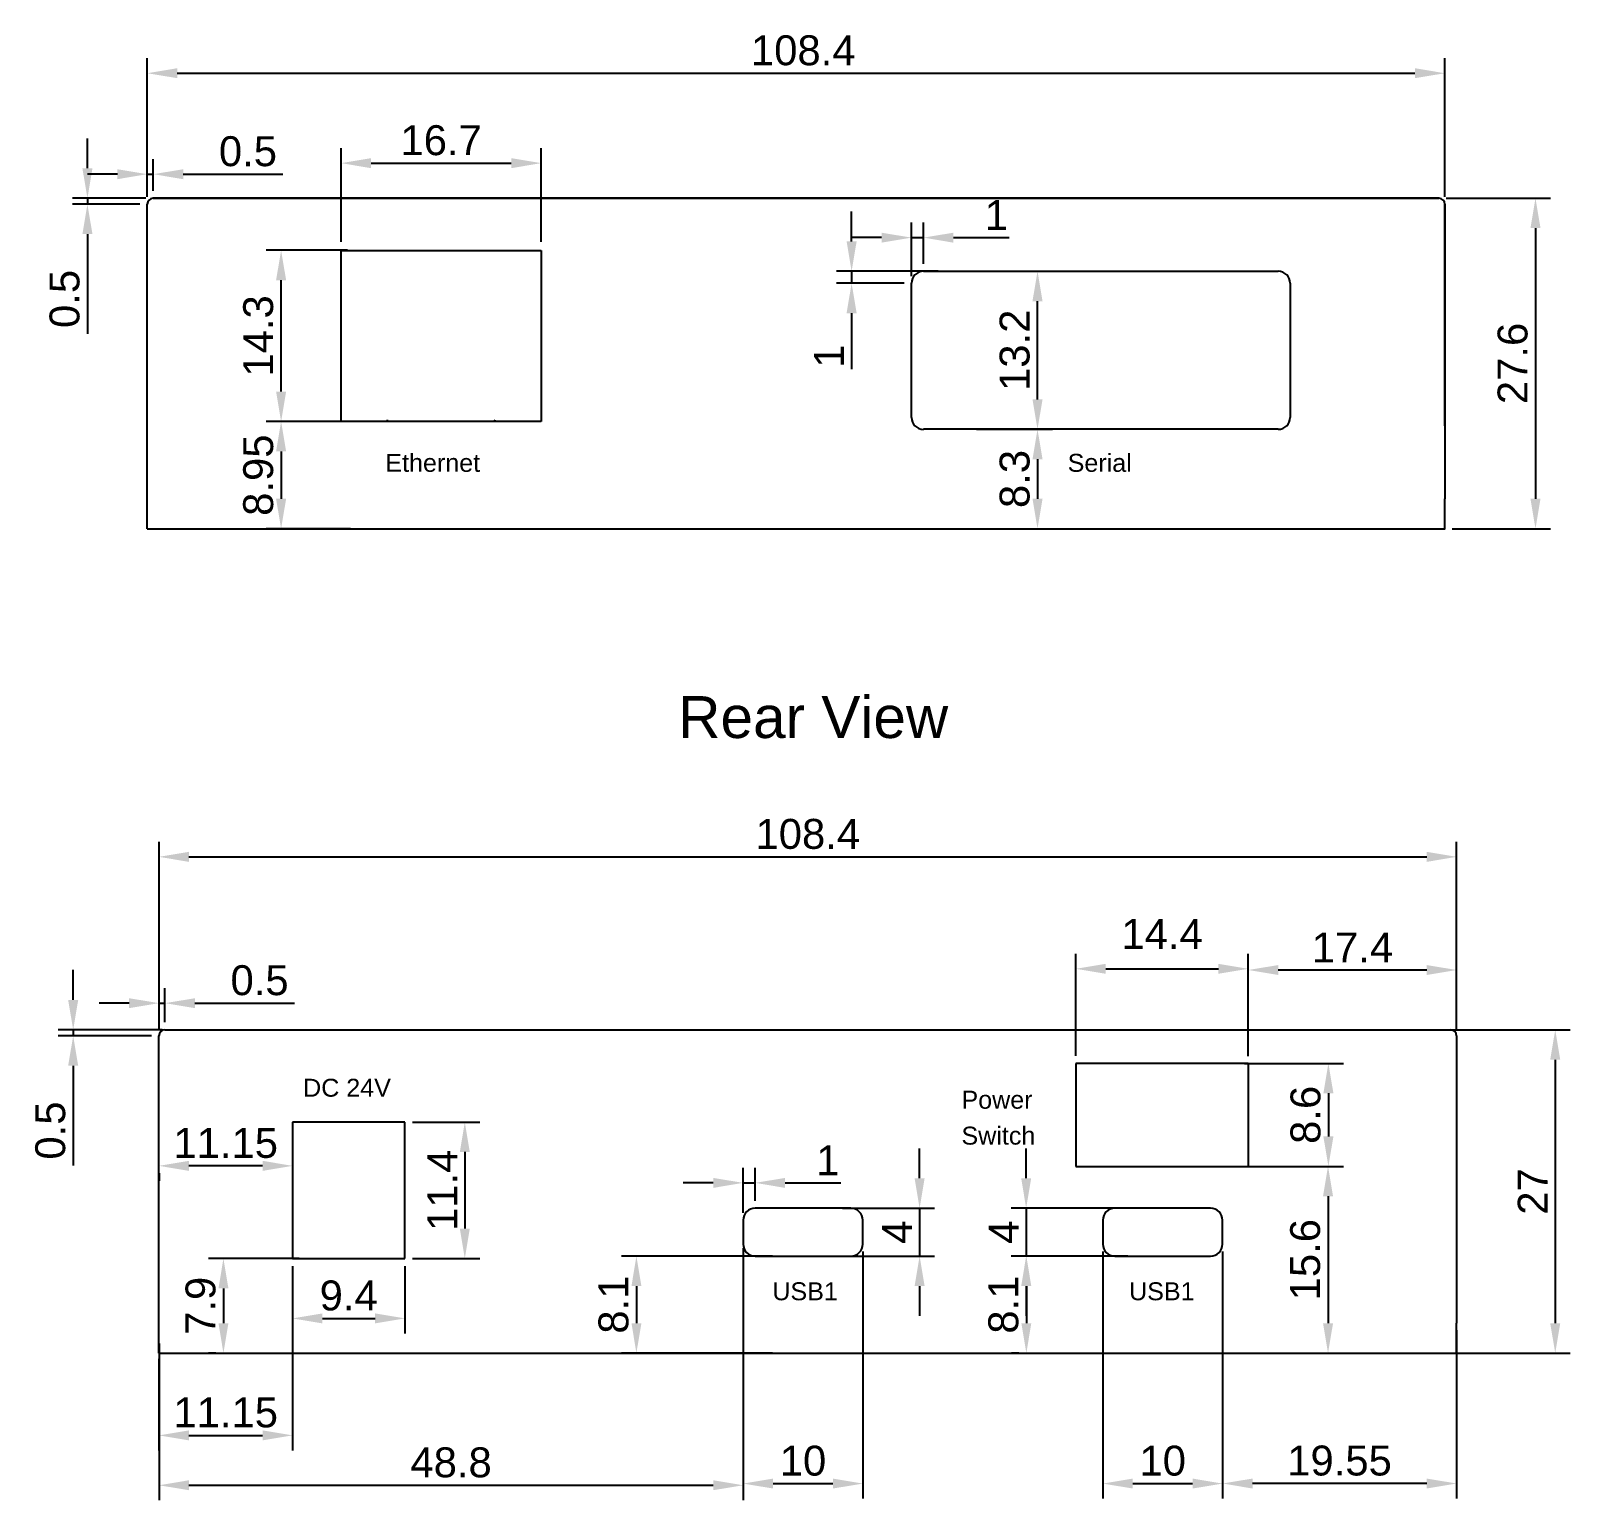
# Model space of a CAD drawing. Header units: millimetres. Extents: x 15 to 627, y 19 to 461.
# Drawn here: x 360.9 to 489.5, y 29.1 to 151.8 of the extents above; entities that cross this region are included whole.
import ezdxf

# ---------------------------------------------------------------- set-up
doc = ezdxf.new("R2010")
doc.units = ezdxf.units.MM
doc.header["$MEASUREMENT"] = 0
doc.layers.get('0').update_dxf_attribs({"linetype": 'CONTINUOUS'})
doc.layers.get('DEFPOINTS').update_dxf_attribs({"linetype": 'CONTINUOUS'})
for name, color, linetype in [('Comment', 1, 'CONTINUOUS'), ('DIMENSION', 3, 'CONTINUOUS'), ('Title', 5, 'CONTINUOUS'), ('VIEW003', 7, 'CONTINUOUS'), ('VIEW005', 7, 'CONTINUOUS')]:
    doc.layers.add(name, color=color, linetype=linetype)
doc.styles.get("Standard").update_dxf_attribs({"font": 'arial.ttf'})
doc.dimstyles.get("Standard").update_dxf_attribs({"dimscale": 0, "dimtxt": 2.5, "dimasz": 2.5, "dimexe": 1.25, "dimexo": 0.625, "dimtad": 1, "dimdsep": 46, "dimtxsty": 'Standard', "dimcen": 2.5, "dimadec": 0, "dimazin": 0, "dimtfac": 1, "dimtmove": 0, "dimatfit": 3, "dimfxl": 1, "dimarcsym": 0})

# ---------------------------------------------------------------- blocks, each defined once
blk = doc.blocks.new('*D189')
at = {"layer": 'DEFPOINTS', "color": 0, "transparency": 16777216}
for p in [(382.766132, 49.288282), (392.166132, 49.288282), (392.166132, 44.288282)]:
    blk.add_point(p, dxfattribs=at)
at = {"layer": 'DIMENSION', "color": 0, "transparency": 16777216}
for p, q in [((382.766132, 48.663282), (382.766132, 43.038282)), ((392.166132, 48.663282), (392.166132, 43.038282)), ((385.266132, 44.288282), (389.666132, 44.288282))]:
    blk.add_line(p, q, dxfattribs=at)
for points in [[(385.266132, 44.704949), (385.266132, 43.871615), (382.766132, 44.288282)], [(389.666132, 43.871615), (389.666132, 44.704949), (392.166132, 44.288282)]]:
    blk.add_solid(points, dxfattribs=at)
at = {"layer": 'DIMENSION', "color": 0, "linetype": 'ByBlock', "transparency": 16777216, "insert": (387.466132, 46.189532), "char_height": 2.5, "attachment_point": 5}
blk.add_mtext('9.4', dxfattribs=at)
blk = doc.blocks.new('*D190')
at = {"layer": 'DEFPOINTS', "color": 0, "transparency": 16777216}
for p in [(462.615832, 73.488282), (448.215832, 65.588282), (462.615832, 65.588282)]:
    blk.add_point(p, dxfattribs=at)
at = {"layer": 'DIMENSION', "color": 0, "transparency": 16777216}
for p, q in [((448.215832, 66.213282), (448.215832, 74.738282)), ((462.615832, 66.213282), (462.615832, 74.738282)), ((450.715832, 73.488282), (460.115832, 73.488282))]:
    blk.add_line(p, q, dxfattribs=at)
for points in [[(450.715832, 73.904949), (450.715832, 73.071615), (448.215832, 73.488282)], [(460.115832, 73.071615), (460.115832, 73.904949), (462.615832, 73.488282)]]:
    blk.add_solid(points, dxfattribs=at)
at = {"layer": 'DIMENSION', "color": 0, "linetype": 'ByBlock', "transparency": 16777216, "insert": (455.415832, 76.403137), "char_height": 2.5, "attachment_point": 5}
blk.add_mtext('14.4', dxfattribs=at)
blk = doc.blocks.new('*D203')
at = {"layer": 'DEFPOINTS', "color": 0, "transparency": 16777216}
for p in [(392.166132, 60.688282), (392.166132, 49.288282), (397.166132, 49.288282)]:
    blk.add_point(p, dxfattribs=at)
at = {"layer": 'DIMENSION', "color": 0, "transparency": 16777216}
for p, q in [((392.791132, 60.688282), (398.416132, 60.688282)), ((397.166132, 58.188282), (397.166132, 51.788282)), ((392.791132, 49.288282), (398.416132, 49.288282))]:
    blk.add_line(p, q, dxfattribs=at)
for points in [[(397.582798, 58.188282), (396.749465, 58.188282), (397.166132, 60.688282)], [(396.749465, 51.788282), (397.582798, 51.788282), (397.166132, 49.288282)]]:
    blk.add_solid(points, dxfattribs=at)
at = {"layer": 'DIMENSION', "color": 0, "linetype": 'ByBlock', "transparency": 16777216, "insert": (395.286132, 54.988282), "char_height": 2.5, "attachment_point": 5, "rotation": 90}
blk.add_mtext('11.4', dxfattribs=at)
blk = doc.blocks.new('*D223')
at = {"layer": 'DEFPOINTS', "color": 0, "transparency": 16777216}
for p in [(382.766132, 49.288282), (371.616132, 41.528582), (382.766132, 34.518728)]:
    blk.add_point(p, dxfattribs=at)
at = {"layer": 'DIMENSION', "color": 0, "transparency": 16777216}
for p, q in [((382.766132, 48.663282), (382.766132, 33.268728)), ((371.616132, 40.903582), (371.616132, 33.268728)), ((374.116132, 34.518728), (380.266132, 34.518728))]:
    blk.add_line(p, q, dxfattribs=at)
for points in [[(374.116132, 34.935395), (374.116132, 34.102061), (371.616132, 34.518728)], [(380.266132, 34.102061), (380.266132, 34.935395), (382.766132, 34.518728)]]:
    blk.add_solid(points, dxfattribs=at)
at = {"layer": 'DIMENSION', "color": 0, "linetype": 'ByBlock', "transparency": 16777216, "insert": (377.191132, 36.419978), "char_height": 2.5, "attachment_point": 5}
blk.add_mtext('11.15', dxfattribs=at)
blk = doc.blocks.new('*D287')
at = {"layer": 'DEFPOINTS', "color": 0}
for p in [(478.26, 68.39), (476.32, 41.39), (488.26, 41.39)]:
    blk.add_point(p, dxfattribs=at)
at = {"layer": 'DIMENSION', "color": 0, "lineweight": -2}
for p, q in [((478.89, 68.39), (489.51, 68.39)), ((488.26, 65.89), (488.26, 43.89)), ((476.94, 41.39), (489.51, 41.39))]:
    blk.add_line(p, q, dxfattribs=at)
at = {"layer": 'DIMENSION', "color": 0}
for points in [[(488.68, 65.89), (487.84, 65.89), (488.26, 68.39)], [(487.84, 43.89), (488.68, 43.89), (488.26, 41.39)]]:
    blk.add_solid(points, dxfattribs=at)
at = {"layer": 'DIMENSION', "color": 0, "linetype": 'ByBlock', "insert": (486.38, 54.89), "char_height": 2.5, "attachment_point": 5, "rotation": 90}
blk.add_mtext('27', dxfattribs=at)
blk = doc.blocks.new('*D289')
at = {"layer": 'DEFPOINTS', "color": 0}
for p in [(382.77, 60.69), (371.62, 57.03), (371.62, 57.03)]:
    blk.add_point(p, dxfattribs=at)
at = {"layer": 'DIMENSION', "color": 0, "lineweight": -2}
for p, q in [((382.77, 60.06), (382.77, 55.78)), ((380.27, 57.03), (374.12, 57.03)), ((371.62, 56.41), (371.62, 55.78))]:
    blk.add_line(p, q, dxfattribs=at)
at = {"layer": 'DIMENSION', "color": 0}
for points in [[(374.12, 57.45), (374.12, 56.61), (371.62, 57.03)], [(380.27, 56.61), (380.27, 57.45), (382.77, 57.03)]]:
    blk.add_solid(points, dxfattribs=at)
at = {"layer": 'DIMENSION', "color": 0, "linetype": 'ByBlock', "insert": (377.19, 58.93), "char_height": 2.5, "attachment_point": 5}
blk.add_mtext('11.15', dxfattribs=at)
blk = doc.blocks.new('*D290')
at = {"layer": 'DEFPOINTS', "color": 0}
for p in [(480.02, 82.84), (371.62, 67.84), (480.02, 67.84)]:
    blk.add_point(p, dxfattribs=at)
at = {"layer": 'DIMENSION', "color": 0, "lineweight": -2}
for p, q in [((371.62, 68.47), (371.62, 84.09)), ((480.02, 68.47), (480.02, 84.09)), ((374.12, 82.84), (477.52, 82.84))]:
    blk.add_line(p, q, dxfattribs=at)
at = {"layer": 'DIMENSION', "color": 0}
for points in [[(374.12, 83.26), (374.12, 82.42), (371.62, 82.84)], [(477.52, 82.42), (477.52, 83.26), (480.02, 82.84)]]:
    blk.add_solid(points, dxfattribs=at)
at = {"layer": 'DIMENSION', "color": 0, "linetype": 'ByBlock', "insert": (425.82, 84.74), "char_height": 2.5, "attachment_point": 5}
blk.add_mtext('108.4', dxfattribs=at)
blk = doc.blocks.new('*D291')
at = {"layer": 'DEFPOINTS', "color": 0}
for p in [(480.02, 73.39), (480.02, 67.84), (462.62, 65.57)]:
    blk.add_point(p, dxfattribs=at)
at = {"layer": 'DIMENSION', "color": 0, "lineweight": -2}
for p, q in [((462.62, 66.19), (462.62, 74.64)), ((480.02, 68.47), (480.02, 74.64)), ((465.12, 73.39), (477.52, 73.39))]:
    blk.add_line(p, q, dxfattribs=at)
at = {"layer": 'DIMENSION', "color": 0}
for points in [[(465.12, 73.8), (465.12, 72.97), (462.62, 73.39)], [(477.52, 72.97), (477.52, 73.8), (480.02, 73.39)]]:
    blk.add_solid(points, dxfattribs=at)
at = {"layer": 'DIMENSION', "color": 0, "linetype": 'ByBlock', "insert": (471.32, 75.27), "char_height": 2.5, "attachment_point": 5}
blk.add_mtext('17.4', dxfattribs=at)
blk = doc.blocks.new('*D294')
at = {"layer": 'DEFPOINTS', "color": 0}
for p in [(372.12, 70.62), (372.12, 68.39), (371.62, 67.84)]:
    blk.add_point(p, dxfattribs=at)
at = {"layer": 'DIMENSION', "color": 0, "lineweight": -2}
for p, q in [((371.62, 68.47), (371.62, 71.87)), ((372.12, 69.02), (372.12, 71.87)), ((369.12, 70.62), (366.62, 70.62)), ((371.62, 70.62), (372.12, 70.62)), ((374.62, 70.62), (382.93, 70.62))]:
    blk.add_line(p, q, dxfattribs=at)
at = {"layer": 'DIMENSION', "color": 0}
for points in [[(369.12, 70.2), (369.12, 71.03), (371.62, 70.62)], [(374.62, 71.03), (374.62, 70.2), (372.12, 70.62)]]:
    blk.add_solid(points, dxfattribs=at)
at = {"layer": 'DIMENSION', "color": 0, "linetype": 'ByBlock', "insert": (380.02, 72.52), "char_height": 2.5, "attachment_point": 5}
blk.add_mtext('0.5', dxfattribs=at)
blk = doc.blocks.new('*D295')
at = {"layer": 'DEFPOINTS', "color": 0}
for p in [(372.51, 68.39), (364.45, 67.89), (371.61, 67.89)]:
    blk.add_point(p, dxfattribs=at)
at = {"layer": 'DIMENSION', "color": 0, "lineweight": -2}
for p, q in [((364.45, 70.89), (364.45, 73.39)), ((371.89, 68.39), (363.2, 68.39)), ((364.45, 68.39), (364.45, 67.89)), ((370.99, 67.89), (363.2, 67.89)), ((364.45, 65.39), (364.45, 57.07))]:
    blk.add_line(p, q, dxfattribs=at)
at = {"layer": 'DIMENSION', "color": 0}
for points in [[(364.03, 70.89), (364.87, 70.89), (364.45, 68.39)], [(364.87, 65.39), (364.03, 65.39), (364.45, 67.89)]]:
    blk.add_solid(points, dxfattribs=at)
at = {"layer": 'DIMENSION', "color": 0, "linetype": 'ByBlock', "insert": (362.55, 59.98), "char_height": 2.5, "attachment_point": 5, "rotation": 90}
blk.add_mtext('0.5', dxfattribs=at)
blk = doc.blocks.new('*D315')
at = {"layer": 'DEFPOINTS', "color": 0}
for p in [(420.42, 50.78), (371.62, 42.8), (420.42, 30.35)]:
    blk.add_point(p, dxfattribs=at)
at = {"layer": 'DIMENSION', "color": 0, "lineweight": -2}
for p, q in [((420.42, 50.16), (420.42, 29.1)), ((371.62, 42.18), (371.62, 29.1)), ((374.12, 30.35), (417.92, 30.35))]:
    blk.add_line(p, q, dxfattribs=at)
at = {"layer": 'DIMENSION', "color": 0}
for points in [[(374.12, 30.77), (374.12, 29.94), (371.62, 30.35)], [(417.92, 29.94), (417.92, 30.77), (420.42, 30.35)]]:
    blk.add_solid(points, dxfattribs=at)
at = {"layer": 'DIMENSION', "color": 0, "linetype": 'ByBlock', "insert": (396.02, 32.25), "char_height": 2.5, "attachment_point": 5}
blk.add_mtext('48.8', dxfattribs=at)
blk = doc.blocks.new('*D316')
at = {"layer": 'DEFPOINTS', "color": 0}
for p in [(420.42, 50.49), (430.42, 50.49), (430.42, 30.49)]:
    blk.add_point(p, dxfattribs=at)
at = {"layer": 'DIMENSION', "color": 0, "lineweight": -2}
for p, q in [((420.42, 49.87), (420.42, 29.24)), ((430.42, 49.87), (430.42, 29.24)), ((422.92, 30.49), (427.92, 30.49))]:
    blk.add_line(p, q, dxfattribs=at)
at = {"layer": 'DIMENSION', "color": 0}
for points in [[(422.92, 30.91), (422.92, 30.08), (420.42, 30.49)], [(427.92, 30.08), (427.92, 30.91), (430.42, 30.49)]]:
    blk.add_solid(points, dxfattribs=at)
at = {"layer": 'DIMENSION', "color": 0, "linetype": 'ByBlock', "insert": (425.42, 32.39), "char_height": 2.5, "attachment_point": 5}
blk.add_mtext('10', dxfattribs=at)
blk = doc.blocks.new('*D321')
at = {"layer": 'DEFPOINTS', "color": 0}
for p in [(450.47, 50.49), (460.47, 50.49), (460.47, 30.49)]:
    blk.add_point(p, dxfattribs=at)
at = {"layer": 'DIMENSION', "color": 0, "lineweight": -2}
for p, q in [((450.47, 49.87), (450.47, 29.24)), ((460.47, 49.87), (460.47, 29.24)), ((452.97, 30.49), (457.97, 30.49))]:
    blk.add_line(p, q, dxfattribs=at)
at = {"layer": 'DIMENSION', "color": 0}
for points in [[(452.97, 30.91), (452.97, 30.08), (450.47, 30.49)], [(457.97, 30.08), (457.97, 30.91), (460.47, 30.49)]]:
    blk.add_solid(points, dxfattribs=at)
at = {"layer": 'DIMENSION', "color": 0, "linetype": 'ByBlock', "insert": (455.47, 32.39), "char_height": 2.5, "attachment_point": 5}
blk.add_mtext('10', dxfattribs=at)
blk = doc.blocks.new('*D322')
at = {"layer": 'DEFPOINTS', "color": 0}
for p in [(460.47, 50.49), (480.02, 43.94), (460.47, 30.5)]:
    blk.add_point(p, dxfattribs=at)
at = {"layer": 'DIMENSION', "color": 0, "lineweight": -2}
for p, q in [((460.47, 49.87), (460.47, 29.25)), ((480.02, 43.31), (480.02, 29.25)), ((477.52, 30.5), (462.97, 30.5))]:
    blk.add_line(p, q, dxfattribs=at)
at = {"layer": 'DIMENSION', "color": 0}
for points in [[(462.97, 30.91), (462.97, 30.08), (460.47, 30.5)], [(477.52, 30.08), (477.52, 30.91), (480.02, 30.5)]]:
    blk.add_solid(points, dxfattribs=at)
at = {"layer": 'DIMENSION', "color": 0, "linetype": 'ByBlock', "insert": (470.24, 32.4), "char_height": 2.5, "attachment_point": 5}
blk.add_mtext('19.55', dxfattribs=at)
blk = doc.blocks.new('*D323')
at = {"layer": 'DEFPOINTS', "color": 0}
for p in [(428.09, 53.49), (428.09, 49.49), (435.16, 49.49)]:
    blk.add_point(p, dxfattribs=at)
at = {"layer": 'DIMENSION', "color": 0, "lineweight": -2}
for p, q in [((435.16, 55.99), (435.16, 58.49)), ((428.71, 53.49), (436.41, 53.49)), ((435.16, 53.49), (435.16, 49.49)), ((428.71, 49.49), (436.41, 49.49)), ((435.16, 46.99), (435.16, 44.49))]:
    blk.add_line(p, q, dxfattribs=at)
at = {"layer": 'DIMENSION', "color": 0}
for points in [[(434.74, 55.99), (435.58, 55.99), (435.16, 53.49)], [(435.58, 46.99), (434.74, 46.99), (435.16, 49.49)]]:
    blk.add_solid(points, dxfattribs=at)
at = {"layer": 'DIMENSION', "color": 0, "linetype": 'ByBlock', "insert": (433.28, 51.49), "char_height": 2.5, "attachment_point": 5, "rotation": 90}
blk.add_mtext('4', dxfattribs=at)
blk = doc.blocks.new('*D330')
at = {"layer": 'DEFPOINTS', "color": 0}
for p in [(421.42, 55.61), (421.42, 53.49), (420.42, 52.48)]:
    blk.add_point(p, dxfattribs=at)
at = {"layer": 'DIMENSION', "color": 0, "lineweight": -2}
for p, q in [((420.42, 53.11), (420.42, 56.86)), ((421.42, 54.11), (421.42, 56.86)), ((417.92, 55.61), (415.42, 55.61)), ((420.42, 55.61), (421.42, 55.61)), ((423.92, 55.61), (428.59, 55.61))]:
    blk.add_line(p, q, dxfattribs=at)
at = {"layer": 'DIMENSION', "color": 0}
for points in [[(417.92, 55.19), (417.92, 56.02), (420.42, 55.61)], [(423.92, 56.02), (423.92, 55.19), (421.42, 55.61)]]:
    blk.add_solid(points, dxfattribs=at)
at = {"layer": 'DIMENSION', "color": 0, "linetype": 'ByBlock', "insert": (427.5, 57.49), "char_height": 2.5, "attachment_point": 5}
blk.add_mtext('1', dxfattribs=at)
blk = doc.blocks.new('*D335')
at = {"layer": 'DEFPOINTS', "color": 0}
for p in [(383.97, 49.29), (377, 41.39), (377, 41.39)]:
    blk.add_point(p, dxfattribs=at)
at = {"layer": 'DIMENSION', "color": 0, "lineweight": -2}
for p, q in [((383.34, 49.29), (375.75, 49.29)), ((377, 46.79), (377, 43.89)), ((376.38, 41.39), (375.75, 41.39))]:
    blk.add_line(p, q, dxfattribs=at)
at = {"layer": 'DIMENSION', "color": 0}
for points in [[(377.42, 46.79), (376.59, 46.79), (377, 49.29)], [(376.59, 43.89), (377.42, 43.89), (377, 41.39)]]:
    blk.add_solid(points, dxfattribs=at)
at = {"layer": 'DIMENSION', "color": 0, "linetype": 'ByBlock', "insert": (375.1, 45.34), "char_height": 2.5, "attachment_point": 5, "rotation": 90}
blk.add_mtext('7.9', dxfattribs=at)
blk = doc.blocks.new('*D336')
at = {"layer": 'DEFPOINTS', "color": 0}
for p in [(453.18, 49.49), (444.08, 41.39), (444.08, 41.39)]:
    blk.add_point(p, dxfattribs=at)
at = {"layer": 'DIMENSION', "color": 0, "lineweight": -2}
for p, q in [((452.56, 49.49), (442.83, 49.49)), ((444.08, 46.99), (444.08, 43.89)), ((443.45, 41.39), (442.83, 41.39))]:
    blk.add_line(p, q, dxfattribs=at)
at = {"layer": 'DIMENSION', "color": 0}
for points in [[(444.49, 46.99), (443.66, 46.99), (444.08, 49.49)], [(443.66, 43.89), (444.49, 43.89), (444.08, 41.39)]]:
    blk.add_solid(points, dxfattribs=at)
at = {"layer": 'DIMENSION', "color": 0, "linetype": 'ByBlock', "insert": (442.17, 45.44), "char_height": 2.5, "attachment_point": 5, "rotation": 90}
blk.add_mtext('8.1', dxfattribs=at)
blk = doc.blocks.new('*D337')
at = {"layer": 'DEFPOINTS', "color": 0}
for p in [(423.5, 49.49), (411.5, 41.39), (423.5, 41.39)]:
    blk.add_point(p, dxfattribs=at)
at = {"layer": 'DIMENSION', "color": 0, "lineweight": -2}
for p, q in [((422.88, 49.49), (410.25, 49.49)), ((411.5, 46.99), (411.5, 43.89)), ((422.88, 41.39), (410.25, 41.39))]:
    blk.add_line(p, q, dxfattribs=at)
at = {"layer": 'DIMENSION', "color": 0}
for points in [[(411.92, 46.99), (411.09, 46.99), (411.5, 49.49)], [(411.09, 43.89), (411.92, 43.89), (411.5, 41.39)]]:
    blk.add_solid(points, dxfattribs=at)
at = {"layer": 'DIMENSION', "color": 0, "linetype": 'ByBlock', "insert": (409.6, 45.44), "char_height": 2.5, "attachment_point": 5, "rotation": 90}
blk.add_mtext('8.1', dxfattribs=at)
blk = doc.blocks.new('*D339')
at = {"layer": 'DEFPOINTS', "color": 0}
for p in [(461.66, 65.59), (462.06, 56.99), (469.31, 56.99)]:
    blk.add_point(p, dxfattribs=at)
at = {"layer": 'DIMENSION', "color": 0, "lineweight": -2}
for p, q in [((462.29, 65.59), (470.56, 65.59)), ((469.31, 63.09), (469.31, 59.49)), ((462.68, 56.99), (470.56, 56.99))]:
    blk.add_line(p, q, dxfattribs=at)
at = {"layer": 'DIMENSION', "color": 0}
for points in [[(469.73, 63.09), (468.89, 63.09), (469.31, 65.59)], [(468.89, 59.49), (469.73, 59.49), (469.31, 56.99)]]:
    blk.add_solid(points, dxfattribs=at)
at = {"layer": 'DIMENSION', "color": 0, "linetype": 'ByBlock', "insert": (467.41, 61.29), "char_height": 2.5, "attachment_point": 5, "rotation": 90}
blk.add_mtext('8.6', dxfattribs=at)
blk = doc.blocks.new('*D341')
at = {"layer": 'DEFPOINTS', "color": 0}
for p in [(452.28, 53.49), (444.06, 49.49), (452.28, 49.49)]:
    blk.add_point(p, dxfattribs=at)
at = {"layer": 'DIMENSION', "color": 0, "lineweight": -2}
for p, q in [((444.06, 55.99), (444.06, 58.49)), ((451.65, 53.49), (442.81, 53.49)), ((444.06, 53.49), (444.06, 49.49)), ((451.65, 49.49), (442.81, 49.49)), ((444.06, 46.99), (444.06, 44.49))]:
    blk.add_line(p, q, dxfattribs=at)
at = {"layer": 'DIMENSION', "color": 0}
for points in [[(443.65, 55.99), (444.48, 55.99), (444.06, 53.49)], [(444.48, 46.99), (443.65, 46.99), (444.06, 49.49)]]:
    blk.add_solid(points, dxfattribs=at)
at = {"layer": 'DIMENSION', "color": 0, "linetype": 'ByBlock', "insert": (442.19, 51.49), "char_height": 2.5, "attachment_point": 5, "rotation": 90}
blk.add_mtext('4', dxfattribs=at)
blk = doc.blocks.new('*D343')
at = {"layer": 'DEFPOINTS', "color": 0}
for p in [(461.49, 56.99), (469.28, 41.39), (469.28, 41.39)]:
    blk.add_point(p, dxfattribs=at)
at = {"layer": 'DIMENSION', "color": 0, "lineweight": -2}
for p, q in [((462.12, 56.99), (470.53, 56.99)), ((469.28, 54.49), (469.28, 43.89)), ((469.9, 41.39), (470.53, 41.39))]:
    blk.add_line(p, q, dxfattribs=at)
at = {"layer": 'DIMENSION', "color": 0}
for points in [[(469.7, 54.49), (468.86, 54.49), (469.28, 56.99)], [(468.86, 43.89), (469.7, 43.89), (469.28, 41.39)]]:
    blk.add_solid(points, dxfattribs=at)
at = {"layer": 'DIMENSION', "color": 0, "linetype": 'ByBlock', "insert": (467.38, 49.19), "char_height": 2.5, "attachment_point": 5, "rotation": 90}
blk.add_mtext('15.6', dxfattribs=at)
blk = doc.blocks.new('*D357')
at = {"layer": 'DEFPOINTS', "color": 0}
for p in [(479.04, 148.29), (370.64, 137.35), (479.04, 137.35)]:
    blk.add_point(p, dxfattribs=at)
at = {"layer": 'DIMENSION', "color": 0, "lineweight": -2}
for p, q in [((370.64, 137.97), (370.64, 149.54)), ((479.04, 137.97), (479.04, 149.54)), ((373.14, 148.29), (476.54, 148.29))]:
    blk.add_line(p, q, dxfattribs=at)
at = {"layer": 'DIMENSION', "color": 0}
for points in [[(373.14, 148.71), (373.14, 147.88), (370.64, 148.29)], [(476.54, 147.88), (476.54, 148.71), (479.04, 148.29)]]:
    blk.add_solid(points, dxfattribs=at)
at = {"layer": 'DIMENSION', "color": 0, "linetype": 'ByBlock', "insert": (425.44, 150.19), "char_height": 2.5, "attachment_point": 5}
blk.add_mtext('108.4', dxfattribs=at)
blk = doc.blocks.new('*D358')
at = {"layer": 'DEFPOINTS', "color": 0}
for p in [(371.14, 139.86), (371.14, 137.85), (370.64, 137.35)]:
    blk.add_point(p, dxfattribs=at)
at = {"layer": 'DIMENSION', "color": 0, "lineweight": -2}
for p, q in [((370.64, 137.97), (370.64, 141.11)), ((371.14, 138.47), (371.14, 141.11)), ((368.14, 139.86), (365.64, 139.86)), ((370.64, 139.86), (371.14, 139.86)), ((373.64, 139.86), (381.96, 139.86))]:
    blk.add_line(p, q, dxfattribs=at)
at = {"layer": 'DIMENSION', "color": 0}
for points in [[(368.14, 139.44), (368.14, 140.27), (370.64, 139.86)], [(373.64, 140.27), (373.64, 139.44), (371.14, 139.86)]]:
    blk.add_solid(points, dxfattribs=at)
at = {"layer": 'DIMENSION', "color": 0, "linetype": 'ByBlock', "insert": (379.05, 141.76), "char_height": 2.5, "attachment_point": 5}
blk.add_mtext('0.5', dxfattribs=at)
blk = doc.blocks.new('*D360')
at = {"layer": 'DEFPOINTS', "color": 0}
for p in [(371.14, 137.85), (365.64, 137.35), (370.64, 137.35)]:
    blk.add_point(p, dxfattribs=at)
at = {"layer": 'DIMENSION', "color": 0, "lineweight": -2}
for p, q in [((365.64, 140.35), (365.64, 142.85)), ((370.52, 137.85), (364.39, 137.85)), ((365.64, 137.85), (365.64, 137.35)), ((370.02, 137.35), (364.39, 137.35)), ((365.64, 134.85), (365.64, 126.53))]:
    blk.add_line(p, q, dxfattribs=at)
at = {"layer": 'DIMENSION', "color": 0}
for points in [[(365.22, 140.35), (366.06, 140.35), (365.64, 137.85)], [(366.06, 134.85), (365.22, 134.85), (365.64, 137.35)]]:
    blk.add_solid(points, dxfattribs=at)
at = {"layer": 'DIMENSION', "color": 0, "linetype": 'ByBlock', "insert": (363.74, 129.44), "char_height": 2.5, "attachment_point": 5, "rotation": 90}
blk.add_mtext('0.5', dxfattribs=at)
blk = doc.blocks.new('*D361')
at = {"layer": 'DEFPOINTS', "color": 0}
for p in [(478.54, 137.85), (479.04, 110.25), (486.61, 110.25)]:
    blk.add_point(p, dxfattribs=at)
at = {"layer": 'DIMENSION', "color": 0, "lineweight": -2}
for p, q in [((479.16, 137.85), (487.86, 137.85)), ((486.61, 135.35), (486.61, 112.75)), ((479.66, 110.25), (487.86, 110.25))]:
    blk.add_line(p, q, dxfattribs=at)
at = {"layer": 'DIMENSION', "color": 0}
for points in [[(487.03, 135.35), (486.19, 135.35), (486.61, 137.85)], [(486.19, 112.75), (487.03, 112.75), (486.61, 110.25)]]:
    blk.add_solid(points, dxfattribs=at)
at = {"layer": 'DIMENSION', "color": 0, "linetype": 'ByBlock', "insert": (484.71, 124.05), "char_height": 2.5, "attachment_point": 5, "rotation": 90}
blk.add_mtext('27.6', dxfattribs=at)
blk = doc.blocks.new('*D365')
at = {"layer": 'DEFPOINTS', "color": 0}
for p in [(403.54, 140.78), (386.84, 133.6), (403.54, 133.6)]:
    blk.add_point(p, dxfattribs=at)
at = {"layer": 'DIMENSION', "color": 0, "lineweight": -2}
for p, q in [((386.84, 134.22), (386.84, 142.03)), ((403.54, 134.22), (403.54, 142.03)), ((389.34, 140.78), (401.04, 140.78))]:
    blk.add_line(p, q, dxfattribs=at)
at = {"layer": 'DIMENSION', "color": 0}
for points in [[(389.34, 141.2), (389.34, 140.36), (386.84, 140.78)], [(401.04, 140.36), (401.04, 141.2), (403.54, 140.78)]]:
    blk.add_solid(points, dxfattribs=at)
at = {"layer": 'DIMENSION', "color": 0, "linetype": 'ByBlock', "insert": (395.19, 142.68), "char_height": 2.5, "attachment_point": 5}
blk.add_mtext('16.7', dxfattribs=at)
blk = doc.blocks.new('*D367')
at = {"layer": 'DEFPOINTS', "color": 0}
for p in [(387.37, 119.2), (381.82, 110.25), (388.25, 110.25)]:
    blk.add_point(p, dxfattribs=at)
at = {"layer": 'DIMENSION', "color": 0, "lineweight": -2}
for p, q in [((386.74, 119.2), (380.57, 119.2)), ((381.82, 116.7), (381.82, 112.75)), ((387.62, 110.25), (380.57, 110.25))]:
    blk.add_line(p, q, dxfattribs=at)
at = {"layer": 'DIMENSION', "color": 0}
for points in [[(382.24, 116.7), (381.4, 116.7), (381.82, 119.2)], [(381.4, 112.75), (382.24, 112.75), (381.82, 110.25)]]:
    blk.add_solid(points, dxfattribs=at)
at = {"layer": 'DIMENSION', "color": 0, "linetype": 'ByBlock', "insert": (379.92, 114.72), "char_height": 2.5, "attachment_point": 5, "rotation": 90}
blk.add_mtext('8.95', dxfattribs=at)
blk = doc.blocks.new('*D368')
at = {"layer": 'DEFPOINTS', "color": 0}
for p in [(381.82, 133.5), (388, 133.5), (387.49, 119.2)]:
    blk.add_point(p, dxfattribs=at)
at = {"layer": 'DIMENSION', "color": 0, "lineweight": -2}
for p, q in [((387.37, 133.5), (380.57, 133.5)), ((381.82, 121.7), (381.82, 131)), ((386.86, 119.2), (380.57, 119.2))]:
    blk.add_line(p, q, dxfattribs=at)
at = {"layer": 'DIMENSION', "color": 0}
for points in [[(382.24, 131), (381.4, 131), (381.82, 133.5)], [(381.4, 121.7), (382.24, 121.7), (381.82, 119.2)]]:
    blk.add_solid(points, dxfattribs=at)
at = {"layer": 'DIMENSION', "color": 0, "linetype": 'ByBlock', "insert": (379.92, 126.35), "char_height": 2.5, "attachment_point": 5, "rotation": 90}
blk.add_mtext('14.3', dxfattribs=at)
blk = doc.blocks.new('*D369')
at = {"layer": 'DEFPOINTS', "color": 0}
for p in [(439.29, 118.55), (440.01, 110.25), (445.01, 110.25)]:
    blk.add_point(p, dxfattribs=at)
at = {"layer": 'DIMENSION', "color": 0, "lineweight": -2}
for p, q in [((439.92, 118.55), (446.26, 118.55)), ((445.01, 116.05), (445.01, 112.75)), ((440.63, 110.25), (446.26, 110.25))]:
    blk.add_line(p, q, dxfattribs=at)
at = {"layer": 'DIMENSION', "color": 0}
for points in [[(445.43, 116.05), (444.59, 116.05), (445.01, 118.55)], [(444.59, 112.75), (445.43, 112.75), (445.01, 110.25)]]:
    blk.add_solid(points, dxfattribs=at)
at = {"layer": 'DIMENSION', "color": 0, "linetype": 'ByBlock', "insert": (443.11, 114.4), "char_height": 2.5, "attachment_point": 5, "rotation": 90}
blk.add_mtext('8.3', dxfattribs=at)
blk = doc.blocks.new('*D373')
at = {"layer": 'DEFPOINTS', "color": 0}
for p in [(445.01, 131.75), (445.01, 131.75), (443.84, 118.55)]:
    blk.add_point(p, dxfattribs=at)
at = {"layer": 'DIMENSION', "color": 0, "lineweight": -2}
for p, q in [((445.63, 131.75), (446.26, 131.75)), ((445.01, 121.05), (445.01, 129.25)), ((444.47, 118.55), (446.26, 118.55))]:
    blk.add_line(p, q, dxfattribs=at)
at = {"layer": 'DIMENSION', "color": 0}
for points in [[(445.43, 129.25), (444.59, 129.25), (445.01, 131.75)], [(444.59, 121.05), (445.43, 121.05), (445.01, 118.55)]]:
    blk.add_solid(points, dxfattribs=at)
at = {"layer": 'DIMENSION', "color": 0, "linetype": 'ByBlock', "insert": (443.11, 125.15), "char_height": 2.5, "attachment_point": 5, "rotation": 90}
blk.add_mtext('13.2', dxfattribs=at)
blk = doc.blocks.new('*D381')
at = {"layer": 'DEFPOINTS', "color": 0}
for p in [(435.48, 134.56), (435.48, 131.75), (434.48, 130.73)]:
    blk.add_point(p, dxfattribs=at)
at = {"layer": 'DIMENSION', "color": 0, "lineweight": -2}
for p, q in [((434.48, 131.35), (434.48, 135.81)), ((435.48, 132.37), (435.48, 135.81)), ((431.98, 134.56), (429.48, 134.56)), ((434.48, 134.56), (435.48, 134.56)), ((437.98, 134.56), (442.65, 134.56))]:
    blk.add_line(p, q, dxfattribs=at)
at = {"layer": 'DIMENSION', "color": 0}
for points in [[(431.98, 134.14), (431.98, 134.97), (434.48, 134.56)], [(437.98, 134.97), (437.98, 134.14), (435.48, 134.56)]]:
    blk.add_solid(points, dxfattribs=at)
at = {"layer": 'DIMENSION', "color": 0, "linetype": 'ByBlock', "insert": (441.57, 136.44), "char_height": 2.5, "attachment_point": 5}
blk.add_mtext('1', dxfattribs=at)
blk = doc.blocks.new('*D382')
at = {"layer": 'DEFPOINTS', "color": 0}
for p in [(437.35, 131.75), (429.48, 130.75), (434.48, 130.75)]:
    blk.add_point(p, dxfattribs=at)
at = {"layer": 'DIMENSION', "color": 0, "lineweight": -2}
for p, q in [((429.48, 134.25), (429.48, 136.75)), ((436.72, 131.75), (428.23, 131.75)), ((429.48, 131.75), (429.48, 130.75)), ((433.86, 130.75), (428.23, 130.75)), ((429.48, 128.25), (429.48, 123.58))]:
    blk.add_line(p, q, dxfattribs=at)
at = {"layer": 'DIMENSION', "color": 0}
for points in [[(429.06, 134.25), (429.9, 134.25), (429.48, 131.75)], [(429.9, 128.25), (429.06, 128.25), (429.48, 130.75)]]:
    blk.add_solid(points, dxfattribs=at)
at = {"layer": 'DIMENSION', "color": 0, "linetype": 'ByBlock', "insert": (427.6, 124.66), "char_height": 2.5, "attachment_point": 5, "rotation": 90}
blk.add_mtext('1', dxfattribs=at)

msp = doc.modelspace()

# ---------------------------------------------------------------- linework, layer by layer
at = {"linetype": 'ByBlock'}
msp.add_line((386.84, 133.498), (403.54, 133.498), dxfattribs=at)
for centre, radius, start, end in [((372.116, 67.888), 0.502, 90, 180), ((479.516, 67.888), 0.5, 0, 90)]:
    msp.add_arc(centre, radius, start, end, dxfattribs=at)
at = {"layer": 'Comment', "linetype": 'ByBlock'}
msp.add_arc((421.416, 52.488), 1, 90, 180, dxfattribs=at)
at = {"layer": 'VIEW003'}
for p, q in [((478.54, 137.848), (371.14, 137.848)), ((371.14, 137.848), (478.54, 137.848)), ((370.64, 112.748), (370.64, 137.348)), ((479.04, 118.848), (479.04, 137.348)), ((479.04, 137.348), (479.04, 112.748)), ((386.84, 119.198), (386.84, 133.498)), ((403.54, 133.498), (403.54, 119.198)), ((435.48, 131.748), (465.12, 131.748)), ((434.48, 119.548), (434.48, 130.748)), ((466.12, 130.748), (466.12, 119.548)), ((403.54, 119.198), (386.84, 119.198)), ((465.12, 118.548), (435.48, 118.548)), ((370.64, 110.248), (373.14, 110.248)), ((373.14, 110.248), (476.54, 110.248)), ((476.54, 110.248), (479.04, 110.248))]:
    msp.add_line(p, q, dxfattribs=at)
for centre, radius, start, end in [((371.14, 137.348), 0.5, 90, 180), ((478.54, 137.348), 0.5, 0, 90), ((391.69, 119.348), 1, 180, 188.627), ((398.69, 119.348), 1, 351.37307, 0)]:
    msp.add_arc(centre, radius, start, end, dxfattribs=at)
for points in [[(370.64, 110.248), (370.64, 110.256), (370.64, 110.264), (370.64, 110.287), (370.64, 110.311), (370.64, 110.349), (370.64, 110.388), (370.64, 110.442), (370.64, 110.495), (370.64, 110.563), (370.64, 110.631), (370.64, 110.712), (370.64, 110.793), (370.64, 110.887), (370.64, 110.98), (370.64, 111.085), (370.64, 111.189), (370.64, 111.303), (370.64, 111.418), (370.64, 111.54), (370.64, 111.663), (370.64, 111.793), (370.64, 111.922), (370.64, 112.057), (370.64, 112.192), (370.64, 112.467), (370.64, 112.748)], [(479.04, 110.248), (479.04, 110.256), (479.04, 110.264), (479.04, 110.287), (479.04, 110.311), (479.04, 110.349), (479.04, 110.388), (479.04, 110.442), (479.04, 110.495), (479.04, 110.563), (479.04, 110.631), (479.04, 110.712), (479.04, 110.793), (479.04, 110.887), (479.04, 110.98), (479.04, 111.085), (479.04, 111.189), (479.04, 111.303), (479.04, 111.418), (479.04, 111.54), (479.04, 111.663), (479.04, 111.793), (479.04, 111.922), (479.04, 112.057), (479.04, 112.192), (479.04, 112.467), (479.04, 112.748)]]:
    msp.add_open_spline(points, degree=2, knots=[0, 0, 0, 0.1122, 0.1122, 0.224399, 0.224399, 0.336599, 0.336599, 0.448799, 0.448799, 0.560999, 0.560999, 0.673198, 0.673198, 0.785398, 0.785398, 0.897598, 0.897598, 1.0098, 1.0098, 1.122, 1.122, 1.2342, 1.2342, 1.3464, 1.3464, 1.5708, 1.5708, 1.5708], dxfattribs=at)
at = {"layer": 'VIEW005'}
for p, q in [((372.116, 68.388), (479.516, 68.388)), ((371.616, 43.888), (371.616, 67.888)), ((480.016, 67.888), (480.016, 43.888)), ((462.616, 65.588), (448.216, 65.588)), ((382.766, 60.688), (382.766, 49.288)), ((392.166, 60.688), (382.766, 60.688)), ((392.166, 49.288), (392.166, 60.688)), ((448.216, 56.988), (462.616, 56.988)), ((429.416, 53.488), (421.416, 53.488)), ((459.466, 53.488), (451.466, 53.488)), ((420.416, 52.488), (420.416, 50.488)), ((430.416, 50.488), (430.416, 52.488)), ((450.466, 52.488), (450.466, 50.488)), ((460.466, 50.488), (460.466, 52.488)), ((382.766, 49.288), (392.166, 49.288)), ((421.416, 49.488), (429.416, 49.488)), ((451.466, 49.488), (459.466, 49.488)), ((371.616, 41.388), (374.116, 41.388)), ((374.116, 41.388), (477.516, 41.388)), ((477.516, 41.388), (480.016, 41.388))]:
    msp.add_line(p, q, dxfattribs=at)
at = {"layer": 'VIEW005', "linetype": 'ByBlock'}
for p, q in [((448.216, 65.588), (448.216, 56.988)), ((462.616, 65.588), (462.616, 56.988))]:
    msp.add_line(p, q, dxfattribs=at)
for centre, radius, start, end in [((435.48, 130.748), 1, 90, 180), ((465.12, 130.748), 0.999, 0, 90), ((435.48, 119.548), 1.001, 180, 270), ((465.12, 119.548), 1, 270, 0), ((429.416, 52.488), 1, 0, 90), ((451.466, 52.488), 1.001, 90, 180), ((459.466, 52.488), 1, 0, 90), ((421.416, 50.488), 0.998, 180, 270), ((429.416, 50.488), 1, 270, 0), ((451.466, 50.488), 1, 180, 270), ((459.466, 50.488), 1, 270, 0)]:
    msp.add_arc(centre, radius, start, end, dxfattribs=at)
at = {"layer": 'VIEW005'}
for points in [[(371.616, 41.388), (371.616, 41.396), (371.616, 41.404), (371.616, 41.427), (371.616, 41.451), (371.616, 41.49), (371.616, 41.529), (371.616, 41.582), (371.616, 41.636), (371.616, 41.704), (371.616, 41.771), (371.616, 41.853), (371.616, 41.934), (371.616, 42.027), (371.616, 42.121), (371.616, 42.225), (371.616, 42.33), (371.616, 42.444), (371.616, 42.558), (371.616, 42.681), (371.616, 42.804), (371.616, 42.933), (371.616, 43.063), (371.616, 43.197), (371.616, 43.332), (371.616, 43.607), (371.616, 43.888)], [(480.016, 41.388), (480.016, 41.396), (480.016, 41.404), (480.016, 41.427), (480.016, 41.451), (480.016, 41.49), (480.016, 41.529), (480.016, 41.582), (480.016, 41.636), (480.016, 41.704), (480.016, 41.771), (480.016, 41.853), (480.016, 41.934), (480.016, 42.027), (480.016, 42.121), (480.016, 42.225), (480.016, 42.33), (480.016, 42.444), (480.016, 42.558), (480.016, 42.681), (480.016, 42.804), (480.016, 42.933), (480.016, 43.063), (480.016, 43.197), (480.016, 43.332), (480.016, 43.607), (480.016, 43.888)]]:
    msp.add_open_spline(points, degree=2, knots=[0, 0, 0, 0.1122, 0.1122, 0.224399, 0.224399, 0.336599, 0.336599, 0.448799, 0.448799, 0.560999, 0.560999, 0.673198, 0.673198, 0.785398, 0.785398, 0.897598, 0.897598, 1.0098, 1.0098, 1.122, 1.122, 1.2342, 1.2342, 1.3464, 1.3464, 1.5708, 1.5708, 1.5708], dxfattribs=at)

# ---------------------------------------------------------------- texts
at = {"linetype": 'ByBlock'}
for s, p in [('Ethernet', (390.528, 114.999)), ('Serial', (447.528, 114.999)), ('DC 24V', (383.657, 62.804)), ('Power', (438.657, 61.804)), ('Switch', (438.657, 58.804)), ('USB1', (422.857, 45.804)), ('USB1', (452.657, 45.804))]:
    msp.add_text(s, height=1.5, dxfattribs=at).set_placement(p)
at = {"layer": 'Title', "linetype": 'ByBlock', "insert": (414.996, 96.265), "char_height": 2.5, "width": 52.61086, "attachment_point": 1}
msp.add_mtext('{\\H1.4x;Rear View}', dxfattribs=at)

# ---------------------------------------------------------------- dimensions: what is measured, and where the dimension line sits
at = {"layer": 'DIMENSION'}
for base, p1, p2, override, picture, middle in [((479.04, 148.294), (370.64, 137.348), (479.04, 137.348), {"dimscale": 1, "dimlfac": 1, "dimtxsty": 'Standard', "dimsah": 1, "dimtolj": 0}, '*D357', (425.44, 148.294)), ((462.616, 73.488), (448.216, 65.588), (462.616, 65.588), {"dimscale": 1, "dimlfac": 1, "dimtxsty": 'Standard', "dimsah": 1, "dimtmove": 1, "dimtolj": 0}, '*D190', (455.416, 74.523)), ((480.016, 73.388), (462.616, 65.57), (480.016, 67.84), {"dimscale": 1, "dimlfac": 1, "dimtxsty": 'Standard', "dimsah": 1, "dimtolj": 0}, '*D291', (471.316, 73.388))]:
    dim = msp.add_linear_dim(base=base, p1=p1, p2=p2, dimstyle='Standard', override=override, dxfattribs=at)
    dim.commit()
    dim.dimension.update_dxf_attribs({"geometry": picture, "text_midpoint": middle, "dimtype": 160})
for base, p1, p2, picture, middle in [((403.54, 140.78), (386.84, 133.598), (403.54, 133.598), '*D365', (395.19, 142.682)), ((371.14, 139.858), (370.64, 137.348), (371.14, 137.848), '*D358', (379.048, 141.759)), ((480.016, 82.84), (371.616, 67.84), (480.016, 67.84), '*D290', (425.816, 84.742)), ((371.616, 57.031), (382.766, 60.688), (371.616, 57.031), '*D289', (377.191, 58.932)), ((421.416, 55.606), (420.416, 52.484), (421.416, 53.488), '*D330', (427.501, 57.486)), ((420.416, 30.353), (371.616, 42.804), (420.416, 50.785), '*D315', (396.016, 32.255)), ((382.766, 34.519), (371.616, 41.529), (382.766, 49.288), '*D223', (377.191, 36.42)), ((392.166, 44.288), (382.766, 49.288), (392.166, 49.288), '*D189', (387.466, 46.19))]:
    dim = msp.add_linear_dim(base=base, p1=p1, p2=p2, dimstyle='Standard', override={"dimscale": 1, "dimlfac": 1, "dimtxsty": 'Standard', "dimsah": 1, "dimtolj": 0}, dxfattribs=at)
    dim.commit()
    dim.dimension.update_dxf_attribs({"geometry": picture, "text_midpoint": middle})
for base, p1, p2, angle, override, picture, middle in [((365.64, 137.348), (371.14, 137.848), (370.64, 137.348), 90, {"dimscale": 1, "dimlfac": 1, "dimtxsty": 'Standard', "dimsah": 1, "dimtolj": 0}, '*D360', (363.739, 129.44)), ((435.48, 134.556), (434.48, 130.725), (435.48, 131.748), 180, {"dimscale": 1, "dimlfac": 1, "dimtxsty": 'Standard', "dimsah": 1, "dimtolj": 0}, '*D381', (441.565, 136.436)), ((486.609, 110.248), (478.54, 137.848), (479.04, 110.248), 90, {"dimscale": 1, "dimlfac": 1, "dimtxsty": 'Standard', "dimsah": 1, "dimtolj": 0}, '*D361', (484.707, 124.048)), ((429.48, 130.748), (437.347, 131.748), (434.48, 130.748), 90, {"dimscale": 1, "dimlfac": 1, "dimtxsty": 'Standard', "dimsah": 1, "dimtolj": 0}, '*D382', (427.6, 124.663)), ((381.821, 133.498), (387.486, 119.198), (387.998, 133.498), 90, {"dimscale": 1, "dimlfac": 1, "dimtxsty": 'Standard', "dimsah": 1, "dimtolj": 0}, '*D368', (379.92, 126.348)), ((445.009, 131.748), (443.841, 118.548), (445.009, 131.748), 90, {"dimscale": 1, "dimlfac": 1, "dimtxsty": 'Standard', "dimsah": 1, "dimtolj": 0}, '*D373', (443.108, 125.148)), ((445.009, 110.248), (439.295, 118.548), (440.009, 110.248), 90, {"dimscale": 1, "dimlfac": 1, "dimtxsty": 'Standard', "dimsah": 1, "dimtolj": 0}, '*D369', (443.108, 114.398)), ((364.45, 67.888), (372.513, 68.388), (371.614, 67.888), 90, {"dimscale": 1, "dimlfac": 1, "dimtxsty": 'Standard', "dimsah": 1, "dimtolj": 0}, '*D295', (362.549, 59.981)), ((372.116, 70.618), (371.616, 67.84), (372.116, 68.39), 180, {"dimscale": 1, "dimlfac": 1, "dimtxsty": 'Standard', "dimsah": 1, "dimtolj": 0}, '*D294', (380.024, 72.519)), ((488.261, 41.388), (478.261, 68.388), (476.315, 41.388), 90, {"dimscale": 1, "dimlfac": 1, "dimtxsty": 'Standard', "dimsah": 1, "dimtolj": 0}, '*D287', (486.381, 54.888)), ((469.309, 56.988), (461.662, 65.588), (462.057, 56.988), 90, {"dimscale": 1, "dimlfac": 1, "dimtxsty": 'Standard', "dimsah": 1, "dimtolj": 0}, '*D339', (467.408, 61.288)), ((397.166, 49.288), (392.166, 60.688), (392.166, 49.288), 90, {"dimscale": 1, "dimlfac": 1, "dimtxsty": 'Standard', "dimsah": 1, "dimtolj": 0}, '*D203', (395.286, 54.988)), ((435.16, 49.488), (428.088, 53.488), (428.088, 49.488), 90, {"dimscale": 1, "dimlfac": 1, "dimtxsty": 'Standard', "dimsah": 1, "dimtolj": 0}, '*D323', (433.285, 51.488)), ((444.065, 49.488), (452.279, 53.488), (452.279, 49.488), 90, {"dimscale": 1, "dimlfac": 1, "dimtxsty": 'Standard', "dimsah": 1, "dimtolj": 0}, '*D341', (442.19, 51.488)), ((469.279, 41.388), (461.493, 56.988), (469.279, 41.388), 90, {"dimscale": 1, "dimlfac": 1, "dimtxsty": 'Standard', "dimsah": 1, "dimtolj": 0}, '*D343', (467.378, 49.188)), ((430.416, 30.492), (420.416, 50.492), (430.416, 50.492), 180, {"dimscale": 1, "dimlfac": 1, "dimtxsty": 'Standard', "dimsah": 1, "dimtolj": 0}, '*D316', (425.416, 32.394)), ((460.466, 30.492), (450.466, 50.492), (460.466, 50.492), 180, {"dimscale": 1, "dimlfac": 1, "dimtxsty": 'Standard', "dimsah": 1, "dimtmove": 1, "dimtolj": 0}, '*D321', (455.466, 32.394)), ((460.466, 30.496), (480.016, 43.936), (460.466, 50.492), 180, {"dimscale": 1, "dimlfac": 1, "dimtxsty": 'Standard', "dimsah": 1, "dimtolj": 0}, '*D322', (470.241, 32.398)), ((377.005, 41.388), (383.969, 49.288), (377.005, 41.388), 90, {"dimscale": 1, "dimlfac": 1, "dimtxsty": 'Standard', "dimsah": 1, "dimtolj": 0}, '*D335', (375.103, 45.338)), ((411.505, 41.388), (423.505, 49.488), (423.505, 41.388), 90, {"dimscale": 1, "dimlfac": 1, "dimtxsty": 'Standard', "dimsah": 1, "dimtolj": 0}, '*D337', (409.603, 45.438)), ((444.076, 41.388), (453.183, 49.488), (444.076, 41.388), 90, {"dimscale": 1, "dimlfac": 1, "dimtxsty": 'Standard', "dimsah": 1, "dimtolj": 0}, '*D336', (442.175, 45.438))]:
    dim = msp.add_linear_dim(base=base, p1=p1, p2=p2, angle=angle, dimstyle='Standard', override=override, dxfattribs=at)
    dim.commit()
    dim.dimension.update_dxf_attribs({"geometry": picture, "text_midpoint": middle})
dim = msp.add_linear_dim(base=(381.821, 110.248), p1=(387.369, 119.198), p2=(388.246, 110.248), angle=90, dimstyle='Standard', override={"dimscale": 1, "dimlfac": 1, "dimtxsty": 'Standard', "dimsah": 1, "dimtolj": 0}, dxfattribs=at)
dim.commit()
dim.dimension.update_dxf_attribs({"geometry": '*D367', "text_midpoint": (381.821, 114.723), "dimtype": 160})

doc.saveas('drawing.dxf')
